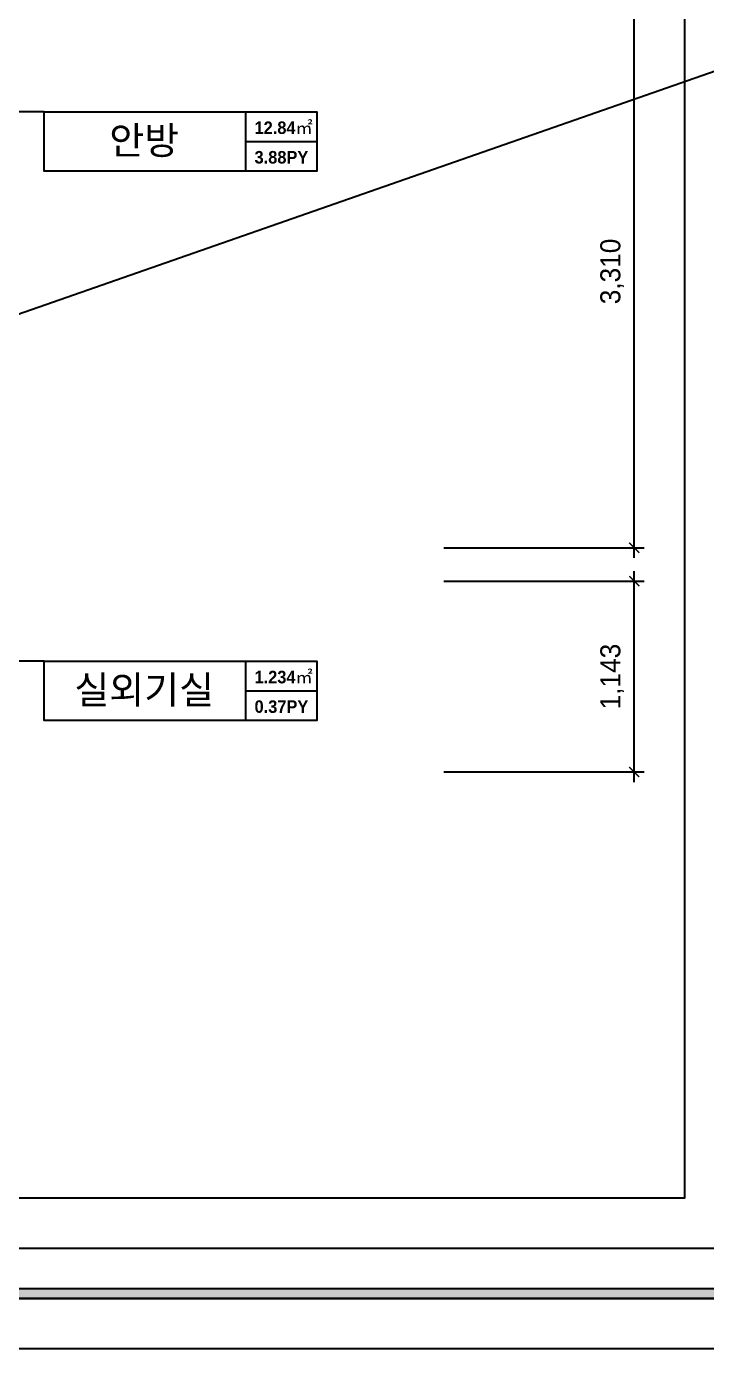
# Model space of a CAD drawing. Header units: millimetres. Extents: x 118028 to 193504, y 42792 to 96100.
# Drawn here: x 159680 to 163751, y 59260 to 67179 of the extents above; entities that cross this region are included whole.
import ezdxf
from ezdxf.enums import TextEntityAlignment as Align

# ---------------------------------------------------------------- set-up
doc = ezdxf.new("R2010")
doc.units = ezdxf.units.MM
doc.header["$LTSCALE"] = 30
doc.header["$PDMODE"] = 3
doc.layers.get('DEFPOINTS').update_dxf_attribs({"color": 248})
for name, color, linetype in [('0-ELC TEXT', 7, 'Continuous'), ('03-TEXT', 3, 'Continuous'), ('07-DIM WAL', 5, 'Continuous'), ('FORM(YOURNAME)-1', 1, 'Continuous'), ('FORM(YOURNAME)-11', 1, 'Continuous')]:
    doc.layers.add(name, color=color, linetype=linetype)
doc.styles.add('HY 울릉도 L', font='')
doc.styles.add('YOURNAME', font='HY울릉도M.TTF')
doc.styles.add('넥슨고딕', font='NEXONLv1GothicBold.ttf')
doc.styles.add('코레일둥고', font='Korail_Round_Gothic_Medium.ttf')
doc.styles.get('HY 울릉도 L').set_extended_font_data('HY울릉도L')
doc.dimstyles.new('60', dxfattribs={"dimscale": 60, "dimtxt": 2, "dimasz": 1, "dimexe": 1, "dimexo": 1, "dimgap": 1, "dimtad": 1, "dimdec": 0, "dimrnd": 0.05, "dimdsep": 46, "dimlunit": 6, "dimtxsty": 'HY 울릉도 L', "dimblk": 'ARCHTICK', "dimcen": 2.5, "dimdle": 1, "dimclrd": 133, "dimclre": 133, "dimclrt": 30, "dimadec": 0, "dimazin": 0, "dimtfac": 1, "dimtdec": 0, "dimtix": 1, "dimtmove": 2, "dimatfit": 3, "dimldrblk": 'ARCHTICK', "dimfxl": 1, "dimlwd": -1, "dimlwe": -1, "dimarcsym": 0})

# ---------------------------------------------------------------- blocks, each defined once
blk = doc.blocks.new('FORM-ELEVATION')
at = {"layer": 'FORM(YOURNAME)-11'}
h = blk.add_hatch(color=256, dxfattribs=at)
h.dxf.hatch_style = 1
h.paths.add_polyline_path([(-10309, 35708), (71691, 35708), (71691, 35508), (-10309, 35508)])
h.paths.add_polyline_path([(-10309, -21492), (71691, -21492), (71691, -21692), (-10309, -21692)])
at = {"layer": 'DEFPOINTS', "color": 158}
blk.add_line((62481, -20692), (-10309, -20692), dxfattribs=at)
for points in [[(-10309, -21692), (71691, -21692), (71691, 35708), (-10309, 35708)], [(-8309, 33708), (61071, 33708), (61071, -19692), (-8309, -19692)]]:
    blk.add_lwpolyline(points, close=True, dxfattribs=at)
at = {"layer": 'FORM(YOURNAME)-11', "color": 250}
blk.add_lwpolyline([(-11309, -22692), (72691, -22692), (72691, 36708), (-11309, 36708)], close=True, dxfattribs=at)
at = {"layer": 'FORM(YOURNAME)-11'}
blk.add_lwpolyline([(-10309, -21492), (71691, -21492), (71691, -21692), (-10309, -21692)], close=True, dxfattribs=at)
at = {"layer": 'FORM(YOURNAME)-11', "color": 3, "style": 'YOURNAME'}
for tag, height, p in [('1', 451, (71041, -1219)), ('2', 451, (71041, -1863)), ('3', 451, (71041, -3150)), ('4', 451, (71041, -5081)), ('5', 515, (71041, -7398)), ('6', 515, (71041, -9650)), ('7', 515, (71041, -11903)), ('8', 515, (71041, -14155)), ('9', 515, (71041, -16408)), ('10', 515, (66791, -18596)), ('11', 515, (71041, -18660)), ('12', 515, (66791, -20848)), ('13', 515, (71041, -20848))]:
    blk.add_attdef(tag, text='', height=height, dxfattribs=at).set_placement(p, align=Align.MIDDLE_RIGHT)
blk = doc.blocks.new('_ArchTick')
at = {"color": 0, "linetype": 'ByBlock', "const_width": 0.15}
blk.add_lwpolyline([(-0.5, -0.5), (0.5, 0.5)], dxfattribs=at)
blk = doc.blocks.new('*D191')
at = {"layer": '07-DIM WAL', "color": 133, "transparency": 16777216}
for p, q in [((163318.4, 62653.8), (163318.4, 63916.8)), ((162178.4, 63856.8), (163378.4, 63856.8)), ((162178.4, 62713.8), (163378.4, 62713.8))]:
    blk.add_line(p, q, dxfattribs=at)
at = {"layer": 'DEFPOINTS', "color": 0, "transparency": 16777216}
for p in [(162118.4, 63856.8), (163318.4, 63856.8), (162118.4, 62713.8)]:
    blk.add_point(p, dxfattribs=at)
at = {"layer": '07-DIM WAL', "color": 133, "transparency": 16777216, "xscale": 60, "yscale": 60, "zscale": 60}
for p, rotation in [((163318.4, 63856.8), 90), ((163318.4, 62713.8), 270)]:
    blk.add_blockref('_ArchTick', p, dxfattribs=dict(at, rotation=rotation))
at = {"layer": '07-DIM WAL', "color": 30, "transparency": 16777216, "insert": (163186.4, 63285.3), "char_height": 120, "attachment_point": 5, "rotation": 90, "style": 'HY 울릉도 L'}
blk.add_mtext('1,143', dxfattribs=at)
blk = doc.blocks.new('*D192')
at = {"layer": '07-DIM WAL', "color": 133, "transparency": 16777216}
for p, q in [((163318.4, 63996.8), (163318.4, 67426.8)), ((162178.4, 67366.8), (163378.4, 67366.8)), ((162178.4, 64056.8), (163378.4, 64056.8))]:
    blk.add_line(p, q, dxfattribs=at)
at = {"layer": 'DEFPOINTS', "color": 0, "transparency": 16777216}
for p in [(162118.4, 67366.8), (163318.4, 67366.8), (162118.4, 64056.8)]:
    blk.add_point(p, dxfattribs=at)
at = {"layer": '07-DIM WAL', "color": 133, "transparency": 16777216, "xscale": 60, "yscale": 60, "zscale": 60}
for p, rotation in [((163318.4, 67366.8), 90), ((163318.4, 64056.8), 270)]:
    blk.add_blockref('_ArchTick', p, dxfattribs=dict(at, rotation=rotation))
at = {"layer": '07-DIM WAL', "color": 30, "transparency": 16777216, "insert": (163186.4, 65711.8), "char_height": 120, "attachment_point": 5, "rotation": 90, "style": 'HY 울릉도 L'}
blk.add_mtext('3,310', dxfattribs=at)

msp = doc.modelspace()

# ---------------------------------------------------------------- linework, layer by layer
at = {"layer": '0-ELC TEXT'}
for p, q in [((159786.4, 66667.1), (158793.2, 66667.1)), ((160993.6, 66313.3), (160993.6, 66667.1)), ((160993.6, 66490.2), (161418.3, 66490.2)), ((159786.4, 63376.6), (158624.1, 63376.6)), ((160993.6, 63022.8), (160993.6, 63376.6)), ((160993.6, 63199.7), (161418.3, 63199.7))]:
    msp.add_line(p, q, dxfattribs=at)
for points in [[(159786.4, 66667.1), (161418.3, 66667.1), (161418.3, 66313.3), (159786.4, 66313.3)], [(159786.4, 63376.6), (161418.3, 63376.6), (161418.3, 63022.8), (159786.4, 63022.8)]]:
    msp.add_lwpolyline(points, close=True, dxfattribs=at)
at = {"layer": '07-DIM WAL'}
msp.add_line((192904.4, 77080.3), (141904.4, 59260.3), dxfattribs=at)

# ---------------------------------------------------------------- block references
at = {"layer": 'FORM(YOURNAME)-1', "xscale": 0.3, "yscale": 0.3, "zscale": 0.3}
msp.add_blockref('FORM-ELEVATION', (145297, 66067.8), dxfattribs=at)

# ---------------------------------------------------------------- texts
at = {"layer": '03-TEXT'}
for s, height, style, p in [('안방', 166.67, '코레일둥고', (160385.1, 66413.6)), ('12.84㎡', 75, '넥슨고딕', (161219.3, 66535.3)), ('3.88PY', 75, '넥슨고딕', (161206.5, 66358.4)), ('실외기실', 166.67, '코레일둥고', (160385.1, 63123.1)), ('1.234㎡', 75, '넥슨고딕', (161219.3, 63244.8)), ('0.37PY', 75, '넥슨고딕', (161206.5, 63067.9))]:
    msp.add_text(s, height=height, dxfattribs=dict(at, style=style)).set_placement(p, align=Align.CENTER)

# ---------------------------------------------------------------- dimensions: what is measured, and where the dimension line sits
at = {"layer": '07-DIM WAL'}
for base, p1, p2, picture, middle in [((163318.4, 67366.8), (162118.4, 64056.8), (162118.4, 67366.8), '*D192', (163186.4, 65711.8)), ((163318.4, 63856.8), (162118.4, 62713.8), (162118.4, 63856.8), '*D191', (163186.4, 63285.3))]:
    dim = msp.add_linear_dim(base=base, p1=p1, p2=p2, angle=90, dimstyle='60', dxfattribs=at)
    dim.commit()
    dim.dimension.update_dxf_attribs({"geometry": picture, "text_midpoint": middle})

doc.saveas('drawing.dxf')
